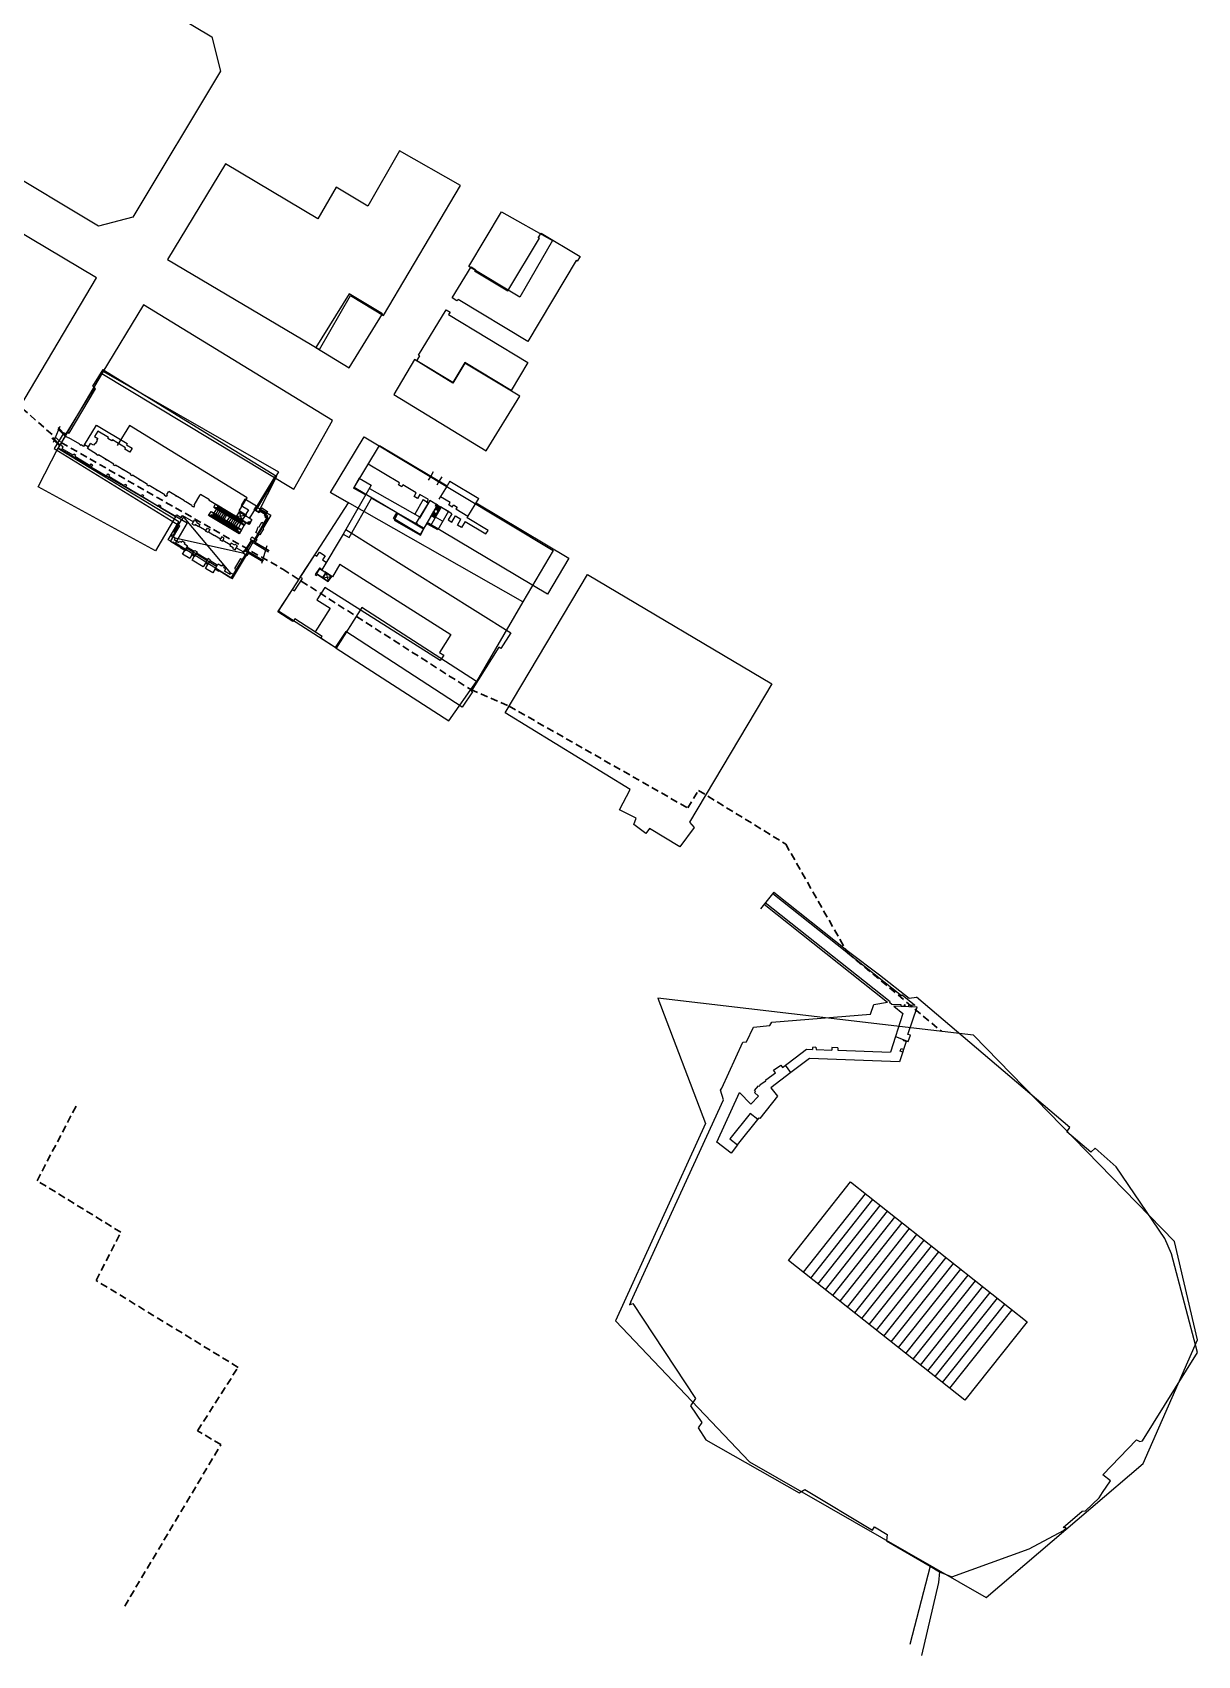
# Model space of a CAD drawing. Header units: inches. Extents: x 2320 to 12644, y -1199 to 8127.
# Drawn here: x 10094 to 12644, y 2143 to 5697 of the extents above; entities that cross this region are included whole.
import ezdxf

# ---------------------------------------------------------------- set-up
doc = ezdxf.new("R2010")
doc.units = ezdxf.units.IN
doc.header["$LTSCALE"] = 32
doc.header["$MEASUREMENT"] = 0
doc.linetypes.add('DASHED', pattern=[0.75, 0.5, -0.25])
for name, color, linetype in [('Buildings', 1, 'Continuous'), ('Floor Plan', 4, 'Continuous'), ('Underground', 3, 'Continuous')]:
    doc.layers.add(name, color=color, linetype=linetype)
doc.layers.add('Pathways', color=30, linetype='DASHED', lineweight=30)

msp = doc.modelspace()

# ---------------------------------------------------------------- linework, layer by layer
at = {"layer": 'Buildings'}
for p, q in [((10182.8, 5869.8), (10486.2, 5688)), ((10486.2, 5688), (10505, 5612.8)), ((10505, 5612.8), (10313.2, 5293.1)), ((10238, 5273), (9934.5, 5456.1)), ((10897.5, 5438.5), (10827.8, 5317.3)), ((11030.4, 5362), (10897.5, 5438.5)), ((10516.3, 5409.7), (10389.7, 5200.3)), ((10718.2, 5289.3), (10516.3, 5409.7)), ((10758.3, 5358.3), (10718.2, 5289.3)), ((10827.8, 5317.3), (10758.3, 5358.3)), ((10862.4, 5077.4), (11030.4, 5362)), ((11049.2, 5185.2), (11120.7, 5304.3)), ((11120.7, 5304.3), (11232.3, 5241.7)), ((10234.2, 5160.2), (10016.2, 5289.6)), ((10313.2, 5293.1), (10238, 5273)), ((11134.5, 5131.3), (11203.4, 5246.7)), ((11232.3, 5241.7), (11160.8, 5117.5)), ((11200.9, 5247.9), (11207.2, 5258)), ((11203.4, 5246.7), (11200.9, 5247.9)), ((11207.2, 5258), (11292.5, 5206.5)), ((10389.7, 5200.3), (10721.9, 5003.4)), ((11283.7, 5197.8), (11178.4, 5021)), ((11286.2, 5196.5), (11283.7, 5197.8)), ((11292.5, 5206.5), (11286.2, 5196.5)), ((9996, 4758.9), (10234.2, 5160.2)), ((11012.8, 5116.3), (11054.2, 5184)), ((11160.8, 5117.5), (11049.2, 5185.2)), ((11054.2, 5184), (11064.2, 5177.7)), ((11064.2, 5177.7), (11061.7, 5175.2)), ((11061.7, 5175.2), (11134.5, 5131.3)), ((10787.2, 5125), (10714.4, 5007.2)), ((10721.9, 5003.4), (10789.7, 5121.3)), ((10859.9, 5081.2), (10787.2, 5125)), ((10789.7, 5121.3), (10862.4, 5077.4)), ((10337, 5101.2), (10245.5, 4950.8)), ((10750.8, 4847.9), (10337, 5101.2)), ((10938.9, 4990.9), (10999, 5089.9)), ((10999, 5089.9), (11007.8, 5084.9)), ((11007.8, 5084.9), (11004.1, 5079.9)), ((11022.9, 5110), (11012.8, 5116.3)), ((11025.4, 5112.5), (11022.9, 5110)), ((11178.4, 5021), (11025.4, 5112.5)), ((10787.2, 4963.3), (10859.9, 5081.2)), ((11004.1, 5079.9), (11178.4, 4974.6)), ((10714.4, 5007.2), (10787.2, 4963.3)), ((10930.1, 4980.9), (10885, 4904.4)), ((11014.1, 4929.4), (10930.1, 4980.9)), ((10935.1, 4978.3), (10941.4, 4989.6)), ((11014.1, 4930.7), (10935.1, 4978.3)), ((10941.4, 4989.6), (10938.9, 4990.9)), ((10245.5, 4950.8), (10150.2, 4787.8)), ((10245.5, 4950.8), (10666.2, 4697.5)), ((11040.4, 4974.6), (11014.1, 4930.7)), ((11040.4, 4973.3), (11014.1, 4929.4)), ((11142, 4913.1), (11040.4, 4974.6)), ((11160.8, 4900.6), (11040.4, 4973.3)), ((11178.4, 4974.6), (11142, 4913.1)), ((10885, 4904.4), (11086.8, 4781.5)), ((11086.8, 4781.5), (11160.8, 4900.6)), ((10666.2, 4697.5), (10750.8, 4847.9)), ((10745.8, 4690), (10819.8, 4811.6)), ((10819.8, 4811.6), (11233.5, 4563.3)), ((10106.3, 4702.5), (10150.2, 4787.8)), ((10150.2, 4787.8), (10432.3, 4623.5)), ((10363.2, 4562.2), (10106.3, 4702.5)), ((10590.3, 4649.8), (10626.7, 4721.3)), ((10632.5, 4430.4), (10785.8, 4667.2)), ((11167.1, 4450.5), (10745.8, 4690)), ((10407.7, 4637.8), (10363.2, 4562.2)), ((10432.3, 4623.5), (10407.2, 4579.6)), ((10531.4, 4501.9), (10609.1, 4638.5)), ((10609.1, 4638.5), (10590.3, 4649.8)), ((10407.2, 4579.6), (10531.4, 4501.9)), ((11233.5, 4563.3), (11167.1, 4450.5)), ((11128.2, 4207.2), (11308.8, 4510.7)), ((11308.8, 4510.7), (11712.5, 4271.2)), ((11167.1, 4450.5), (11065.5, 4276.2)), ((10758.3, 4348.9), (10632.5, 4430.4)), ((10814.7, 4437.9), (10758.3, 4348.9)), ((11065.5, 4276.2), (10814.7, 4437.9)), ((10758.3, 4348.9), (11005.3, 4189.7)), ((11005.3, 4189.7), (11065.5, 4276.2)), ((11712.5, 4271.2), (11531.9, 3967.7)), ((11402, 4039.9), (11128.2, 4207.2)), ((11379, 3995.3), (11402, 4039.9)), ((11415.3, 3976.5), (11379, 3995.3)), ((11410.3, 3962.7), (11415.3, 3976.5)), ((11436.4, 3943.4), (11410.3, 3962.7)), ((11444.2, 3953.9), (11436.4, 3943.4)), ((11510.6, 3913.8), (11444.2, 3953.9)), ((11542, 3956.5), (11510.6, 3913.8)), ((11531.9, 3967.7), (11542, 3956.5)), ((11463, 3582.8), (11567, 3308.2)), ((12153.9, 3501.3), (11463, 3582.8)), ((12594, 3049.9), (12153.9, 3501.3)), ((11567, 3308.2), (11370.2, 2875.6)), ((12644.1, 2834.2), (12594, 3049.9)), ((11370.2, 2875.6), (11663.6, 2567.2)), ((12525, 2563.4), (12644.1, 2834.2)), ((11663.6, 2567.2), (12181.4, 2270)), ((12181.4, 2270), (12525, 2563.4))]:
    msp.add_line(p, q, dxfattribs=at)
at = {"layer": 'Floor Plan'}
for p, q in [((10227.8, 4919.1), (10249.2, 4955)), ((10249.2, 4955), (10632.1, 4735.5)), ((10173.9, 4819.6), (10231.7, 4916.7)), ((10231.7, 4916.7), (10227.8, 4919.1)), ((10153.7, 4834.7), (10139.2, 4799.8)), ((10207.8, 4794.4), (10233.7, 4837.5)), ((10233.7, 4837.5), (10300.9, 4797.1)), ((10136.3, 4809), (10152.7, 4792.4)), ((10138, 4810.7), (10154, 4794.6)), ((10170.2, 4821.8), (10149, 4786.2)), ((10149.3, 4829.6), (10165.3, 4813.5)), ((10149.8, 4832.2), (10166.4, 4815.4)), ((10168.1, 4811.2), (10165, 4813)), ((10168.4, 4811.8), (10168.1, 4811.2)), ((10173, 4809), (10168.4, 4811.8)), ((10170.2, 4821.8), (10173.9, 4819.6)), ((10173.6, 4810), (10173, 4809)), ((10197.1, 4795.9), (10173.6, 4810)), ((10236.9, 4824.1), (10229.8, 4812.3)), ((10229.8, 4812.3), (10236.5, 4808.3)), ((10235.3, 4803.8), (10231.2, 4796.9)), ((10236.5, 4808.3), (10234.2, 4804.5)), ((10234.2, 4804.5), (10235.3, 4803.8)), ((10260.1, 4810.1), (10236.9, 4824.1)), ((10259, 4808.2), (10260.1, 4810.1)), ((10267.6, 4803.1), (10259, 4808.2)), ((10268.7, 4805), (10267.6, 4803.1)), ((10297.5, 4787.8), (10268.7, 4805)), ((10414, 4625.8), (10149, 4786.2)), ((10158.6, 4792.3), (10154.2, 4795)), ((10157.9, 4791.1), (10158.6, 4792.3)), ((10161.1, 4789), (10157.9, 4791.1)), ((10159, 4785.8), (10161.1, 4789)), ((10182.5, 4771.7), (10159, 4785.8)), ((10182.5, 4771.7), (10184.4, 4774.9)), ((10184.4, 4774.9), (10188, 4772.6)), ((10188, 4772.6), (10186.2, 4769.7)), ((10186.2, 4769.7), (10220, 4749.4)), ((10196.5, 4795), (10197.1, 4795.9)), ((10200, 4792.9), (10196.5, 4795)), ((10200.7, 4794.1), (10200, 4792.9)), ((10205.8, 4791), (10200.7, 4794.1)), ((10207.8, 4794.4), (10205.8, 4791)), ((10216.1, 4789.4), (10207.8, 4794.4)), ((10214.1, 4786.1), (10221, 4797.6)), ((10234.2, 4774), (10214.1, 4786.1)), ((10227.6, 4793.6), (10221, 4797.6)), ((10230, 4797.6), (10227.6, 4793.6)), ((10231.2, 4796.9), (10230, 4797.6)), ((10233.6, 4773.1), (10234.2, 4774)), ((10237.2, 4770.9), (10233.6, 4773.1)), ((10238.1, 4772.4), (10237.2, 4770.9)), ((10271.5, 4752.2), (10238.1, 4772.4)), ((10253.2, 4762.7), (10253.5, 4763.2)), ((10295.9, 4785.2), (10297.5, 4787.8)), ((10306.8, 4778.6), (10295.9, 4785.2)), ((10300.9, 4797.1), (10299.3, 4794.4)), ((10299.3, 4794.4), (10311.9, 4786.9)), ((10311.9, 4786.9), (10306.8, 4778.6)), ((10798.1, 4700.9), (10853.1, 4793.2)), ((10853.1, 4793.2), (11001.4, 4704.9)), ((10220, 4749.4), (10221.9, 4752.6)), ((10225, 4750.8), (10221, 4744.1)), ((10221, 4744.1), (10254.6, 4723.9)), ((10221.9, 4752.6), (10225, 4750.8)), ((10256.4, 4760.8), (10253.2, 4762.7)), ((10254.6, 4723.9), (10258.8, 4730.9)), ((10256.6, 4761.2), (10256.4, 4760.8)), ((10258.8, 4730.9), (10262.3, 4728.8)), ((10262.3, 4728.8), (10260.6, 4725.9)), ((10270.7, 4750.9), (10271.5, 4752.2)), ((10274.4, 4748.7), (10270.7, 4750.9)), ((10275.3, 4750.1), (10274.4, 4748.7)), ((10308.8, 4729.9), (10275.3, 4750.1)), ((10290.3, 4740.5), (10290.6, 4741)), ((10293.5, 4738.6), (10290.3, 4740.5)), ((10293.7, 4739), (10293.5, 4738.6)), ((10308, 4728.5), (10308.8, 4729.9)), ((10311.6, 4726.4), (10308, 4728.5)), ((10312.4, 4727.8), (10311.6, 4726.4)), ((10345.9, 4707.7), (10312.4, 4727.8)), ((10632.1, 4735.5), (10585.6, 4658.1)), ((10897.4, 4711.2), (10828.6, 4752.2)), ((10971.2, 4735.4), (10965.7, 4726.1)), ((10260.6, 4725.9), (10294.3, 4705.6)), ((10294.3, 4705.6), (10296.1, 4708.5)), ((10296.1, 4708.5), (10299.6, 4706.4)), ((10299.6, 4706.4), (10297.7, 4703.3)), ((10297.7, 4703.3), (10331.5, 4682.9)), ((10327.4, 4718.2), (10327.7, 4718.7)), ((10330.6, 4716.3), (10327.4, 4718.2)), ((10330.8, 4716.7), (10330.6, 4716.3)), ((10345, 4706.2), (10345.9, 4707.7)), ((10348.6, 4704), (10345, 4706.2)), ((10349.4, 4705.4), (10348.6, 4704)), ((10383.5, 4684.9), (10349.4, 4705.4)), ((10365.1, 4695.4), (10365.3, 4695.9)), ((10368.2, 4693.5), (10365.1, 4695.4)), ((10368.5, 4693.9), (10368.2, 4693.5)), ((10392.6, 4692), (10391.8, 4690.5)), ((10426.5, 4671.6), (10392.6, 4692)), ((10891.4, 4645.4), (10798.1, 4700.9)), ((10894.8, 4706.9), (10897.4, 4711.2)), ((10902, 4702.6), (10894.8, 4706.9)), ((10904.3, 4706.4), (10902, 4702.6)), ((10933.6, 4688.9), (10904.3, 4706.4)), ((10965.7, 4726.1), (10960.2, 4716.9)), ((10984.1, 4715.2), (10978.6, 4705.9)), ((11001.4, 4704.9), (10983.6, 4675.1)), ((10989.6, 4724.4), (10984.1, 4715.2)), ((11007.1, 4714.5), (11001.4, 4704.9)), ((11007.1, 4714.5), (11070.5, 4676.7)), ((10331.5, 4682.9), (10333.3, 4685.9)), ((10333.3, 4685.9), (10336.7, 4683.9)), ((10336.7, 4683.9), (10334.9, 4680.9)), ((10334.9, 4680.9), (10369.1, 4660.3)), ((10369.1, 4660.3), (10370.8, 4663.2)), ((10370.8, 4663.2), (10374.4, 4661)), ((10374.4, 4661), (10372.7, 4658.1)), ((10372.7, 4658.1), (10407.1, 4637.4)), ((10382.7, 4683.5), (10383.5, 4684.9)), ((10386.6, 4681.1), (10382.7, 4683.5)), ((10388.7, 4684.8), (10386.6, 4681.1)), ((10390.6, 4691.2), (10387.3, 4685.7)), ((10387.3, 4685.7), (10388.7, 4684.8)), ((10391.8, 4690.5), (10390.6, 4691.2)), ((10407.7, 4682.2), (10408, 4682.7)), ((10410.9, 4680.3), (10407.7, 4682.2)), ((10411.1, 4680.7), (10410.9, 4680.3)), ((10426.3, 4671.1), (10426.5, 4671.6)), ((10429.4, 4669.2), (10426.3, 4671.1)), ((10429.7, 4669.6), (10429.4, 4669.2)), ((10442.9, 4661.6), (10429.7, 4669.6)), ((10442.2, 4660.5), (10442.9, 4661.6)), ((10446.1, 4658.2), (10442.2, 4660.5)), ((10448.2, 4661.6), (10446.1, 4658.2)), ((10460, 4684.7), (10446.7, 4662.5)), ((10446.7, 4662.5), (10448.2, 4661.6)), ((10461, 4684.1), (10460, 4684.7)), ((10461.9, 4685.5), (10461, 4684.1)), ((10481.5, 4673.7), (10461.9, 4685.5)), ((10480.8, 4672.5), (10481.5, 4673.7)), ((10552.8, 4629.1), (10480.8, 4672.5)), ((10490.5, 4658.2), (10494.2, 4664.4)), ((10490.5, 4658.2), (10557, 4618.1)), ((10494.5, 4656.9), (10494, 4656)), ((10556.1, 4619.8), (10494.5, 4656.9)), ((10497.7, 4662.3), (10497.2, 4661.4)), ((10558.8, 4624.4), (10497.2, 4661.4)), ((10497.4, 4655.1), (10500.1, 4659.7)), ((10559.3, 4625.2), (10497.7, 4662.3)), ((10499.3, 4654), (10502.1, 4658.5)), ((10501.2, 4652.8), (10504, 4657.4)), ((10558.3, 4675.1), (10550.3, 4661.7)), ((10550.3, 4661.7), (10566.5, 4651.9)), ((10583.9, 4659.7), (10558.3, 4675.1)), ((10579.4, 4652.2), (10583.9, 4659.7)), ((10585.6, 4658.1), (10615.6, 4640)), ((10745.8, 4690), (10785.9, 4667.4)), ((10929.2, 4681.5), (10933.6, 4688.9)), ((10936.7, 4677.1), (10929.2, 4681.5)), ((10959.6, 4666.8), (10932.3, 4621)), ((10941.7, 4685.4), (10936.7, 4677.1)), ((10960.5, 4674.3), (10941.7, 4685.4)), ((10957, 4668.4), (10960.5, 4674.3)), ((10959.6, 4666.8), (10957, 4668.4)), ((10979.1, 4659.5), (10958.1, 4624.2)), ((10986.6, 4658.8), (10973.1, 4636)), ((10977.3, 4664.4), (10975.6, 4661.6)), ((10975.6, 4661.6), (10979.1, 4659.5)), ((10980, 4662.8), (10977.3, 4664.4)), ((10977.5, 4656.8), (10983.4, 4653.3)), ((10978.3, 4658.2), (10984.2, 4654.7)), ((10979.1, 4659.5), (10980.8, 4662.3)), ((10979.1, 4659.5), (10985, 4656)), ((10979.9, 4660.9), (10985.8, 4657.4)), ((10980, 4662.8), (10980.8, 4662.3)), ((11012.1, 4643.6), (10986.6, 4658.8)), ((11008.1, 4668), (10986.9, 4680.7)), ((11004.9, 4662.7), (11008.1, 4668)), ((11012.5, 4658.1), (11004.9, 4662.7)), ((11012.5, 4658.1), (11015.4, 4662.9)), ((11015.4, 4662.9), (11023.3, 4658.2)), ((11023.3, 4658.2), (11020.5, 4653.4)), ((11047.1, 4637.5), (11070.5, 4676.7)), ((11064.8, 4667.1), (11268, 4546.1)), ((10390.8, 4586.5), (10414, 4625.8)), ((10418.7, 4628.6), (10403, 4602.6)), ((10407.1, 4637.4), (10409.6, 4641.4)), ((10409.6, 4641.4), (10419.5, 4635.5)), ((10419.7, 4628), (10418.7, 4628.6)), ((10419.5, 4635.5), (10422.1, 4639.9)), ((10419.5, 4635.5), (10422.9, 4633.4)), ((10422.9, 4633.4), (10419.7, 4628)), ((10422.1, 4639.9), (10446, 4625.6)), ((10528, 4513.5), (10422.1, 4639.9)), ((10443.1, 4620.8), (10448.4, 4629.6)), ((10448.4, 4629.6), (10453.5, 4626.6)), ((10453.5, 4626.6), (10452.5, 4624.8)), ((10452.5, 4624.8), (10460.3, 4620.1)), ((10479.3, 4639.7), (10484.6, 4648.5)), ((10545.9, 4599.6), (10479.3, 4639.7)), ((10480.4, 4641.4), (10546.9, 4601.4)), ((10484.9, 4641), (10484.4, 4640.1)), ((10484.4, 4640.1), (10546, 4603.1)), ((10484.6, 4648.5), (10551.2, 4608.4)), ((10546.5, 4603.9), (10484.9, 4641)), ((10488.1, 4646.3), (10487.6, 4645.5)), ((10549.2, 4608.5), (10487.6, 4645.5)), ((10487.8, 4639.2), (10490.6, 4643.8)), ((10549.7, 4609.3), (10488.1, 4646.3)), ((10489.7, 4638), (10492.5, 4642.6)), ((10491.3, 4644.4), (10497.2, 4654.1)), ((10491.7, 4636.9), (10494.4, 4641.4)), ((10493.6, 4635.7), (10496.4, 4640.3)), ((10494, 4656), (10555.6, 4619)), ((10495.2, 4642.1), (10501, 4651.8)), ((10495.5, 4634.5), (10498.3, 4639.1)), ((10497.5, 4633.4), (10500.2, 4638)), ((10499.1, 4639.8), (10504.9, 4649.5)), ((10499.4, 4632.2), (10502.1, 4636.8)), ((10501.3, 4631.1), (10504.1, 4635.6)), ((10502.7, 4637.6), (10508.5, 4647.3)), ((10503.2, 4651.6), (10505.9, 4656.2)), ((10503.3, 4629.9), (10506, 4634.5)), ((10505.1, 4650.5), (10507.9, 4655)), ((10505.2, 4628.7), (10507.9, 4633.3)), ((10506.5, 4635.3), (10512.4, 4645)), ((10507, 4649.3), (10509.8, 4653.9)), ((10507.1, 4627.6), (10509.9, 4632.1)), ((10509, 4648.1), (10511.7, 4652.7)), ((10509.1, 4626.4), (10511.8, 4631)), ((10510.4, 4633), (10516.2, 4642.7)), ((10510.9, 4647), (10513.7, 4651.6)), ((10511, 4625.3), (10513.7, 4629.8)), ((10512.8, 4645.8), (10515.6, 4650.4)), ((10512.9, 4624.1), (10515.7, 4628.7)), ((10513.7, 4631), (10519.5, 4640.7)), ((10514.8, 4644.7), (10517.5, 4649.2)), ((10514.8, 4622.9), (10517.6, 4627.5)), ((10516.7, 4643.5), (10519.4, 4648.1)), ((10516.8, 4621.8), (10519.5, 4626.3)), ((10518.6, 4642.3), (10521.4, 4646.9)), ((10518.7, 4620.6), (10521.5, 4625.2)), ((10520.3, 4627), (10526.1, 4636.7)), ((10520.6, 4641.2), (10523.3, 4645.7)), ((10520.6, 4619.4), (10523.4, 4624)), ((10522.5, 4640), (10525.2, 4644.6)), ((10522.6, 4618.3), (10525.3, 4622.9)), ((10524.2, 4624.7), (10530, 4634.4)), ((10524.4, 4638.8), (10527.2, 4643.4)), ((10524.5, 4617.1), (10527.3, 4621.7)), ((10526.4, 4637.7), (10529.1, 4642.3)), ((10528.1, 4622.3), (10533.9, 4632)), ((10528.3, 4636.5), (10531, 4641.1)), ((10530.2, 4635.4), (10533, 4639.9)), ((10531.7, 4620.1), (10537.5, 4629.8)), ((10532.1, 4634.2), (10534.9, 4638.8)), ((10534.1, 4633), (10536.8, 4637.6)), ((10535.5, 4617.8), (10541.4, 4627.5)), ((10536, 4631.9), (10538.8, 4636.4)), ((10537.9, 4630.7), (10540.7, 4635.3)), ((10539.3, 4615.5), (10545.2, 4625.2)), ((10539.9, 4629.6), (10542.6, 4634.1)), ((10541.8, 4628.4), (10544.6, 4633)), ((10543.7, 4627.2), (10546.5, 4631.8)), ((10544.4, 4612.5), (10550.2, 4622.2)), ((10545.7, 4626.1), (10548.4, 4630.6)), ((10547.6, 4624.9), (10550.3, 4629.5)), ((10549.5, 4623.7), (10552.3, 4628.3)), ((10551.5, 4622.6), (10554.2, 4627.2)), ((10566.5, 4651.9), (10552.8, 4629.1)), ((10552.8, 4629.1), (10560.7, 4624.3)), ((10560.7, 4624.3), (10557, 4618.1)), ((10559.3, 4625.2), (10558.8, 4624.4)), ((10565.2, 4623.2), (10567.2, 4626.7)), ((10569, 4621), (10565.2, 4623.2)), ((10567.2, 4626.7), (10569, 4625.6)), ((10569, 4625.6), (10571, 4624.5)), ((10571, 4624.5), (10569, 4621)), ((10590.1, 4645.7), (10579.4, 4652.2)), ((10589.8, 4615), (10595.7, 4624.8)), ((10592.8, 4650.3), (10590.1, 4645.7)), ((10604.6, 4643.2), (10592.8, 4650.3)), ((10595.7, 4624.8), (10601.6, 4621.3)), ((10615.6, 4640), (10598.3, 4611.2)), ((10601.6, 4621.3), (10608.4, 4632.5)), ((10601.9, 4638.7), (10604.6, 4643.2)), ((10603.9, 4637.5), (10601.9, 4638.7)), ((10602.9, 4635.8), (10603.9, 4637.5)), ((10608.4, 4632.5), (10602.9, 4635.8)), ((10883.9, 4632.7), (10891.4, 4645.4)), ((10942.4, 4597.9), (10883.9, 4632.7)), ((10891.4, 4645.4), (10949.9, 4610.5)), ((10958.1, 4624.2), (10942.4, 4597.9)), ((11221.1, 4467.5), (10958.1, 4624.2)), ((10973.1, 4636), (10967.2, 4639.5)), ((10975.9, 4654.1), (10981.7, 4650.6)), ((10976.7, 4655.4), (10982.5, 4652)), ((11012.1, 4643.6), (11003.9, 4629.8)), ((11003.9, 4629.8), (11011.8, 4625.1)), ((11011.8, 4625.1), (11020, 4638.9)), ((11020, 4638.9), (11031.8, 4631.9)), ((11047.1, 4637.5), (11020.5, 4653.4)), ((11023.9, 4618.5), (11031.8, 4631.9)), ((11040.7, 4626.6), (11032.7, 4613.3)), ((11040.7, 4626.6), (11086.5, 4599.3)), ((11045.3, 4634.4), (11047.1, 4637.5)), ((11091.2, 4607.1), (11045.3, 4634.4)), ((10400.7, 4580.2), (10390.8, 4586.5)), ((10399.7, 4597), (10398, 4594.1)), ((10398, 4594.1), (10400.9, 4592.4)), ((10401.1, 4596.1), (10399.7, 4597)), ((10400.9, 4592.4), (10401.5, 4593.4)), ((10404.5, 4601.7), (10401.1, 4596.1)), ((10401.5, 4593.4), (10405.8, 4590.8)), ((10403, 4602.6), (10404.5, 4601.7)), ((10405.8, 4590.8), (10403.7, 4587.2)), ((10403.7, 4587.2), (10414.3, 4580.8)), ((10405.8, 4590.8), (10553.7, 4557.9)), ((10448.5, 4617.6), (10443.1, 4620.8)), ((10449.7, 4619.6), (10448.5, 4617.6)), ((10457.2, 4615.1), (10449.7, 4619.6)), ((10460.3, 4620.1), (10457.2, 4615.1)), ((10479.2, 4603.7), (10492.1, 4595.7)), ((10505.1, 4588), (10492.1, 4595.7)), ((10526.4, 4616), (10529.2, 4620.5)), ((10528.4, 4614.8), (10531.1, 4619.4)), ((10530.3, 4613.6), (10533, 4618.2)), ((10532.2, 4612.5), (10535, 4617)), ((10534.2, 4611.3), (10536.9, 4615.9)), ((10536.1, 4610.1), (10538.8, 4614.7)), ((10538, 4609), (10540.8, 4613.6)), ((10540, 4607.8), (10542.7, 4612.4)), ((10541.9, 4606.7), (10544.6, 4611.2)), ((10551.2, 4608.4), (10545.9, 4599.6)), ((10546.5, 4603.9), (10546, 4603.1)), ((10549.7, 4609.3), (10549.2, 4608.5)), ((10557, 4618.1), (10551.2, 4608.4)), ((10556.1, 4619.8), (10555.6, 4619)), ((10571, 4587.4), (10574.3, 4592.9)), ((10581.6, 4581), (10571, 4587.4)), ((10571, 4587.4), (10574.6, 4585.2)), ((10574.3, 4592.9), (10581.3, 4588.7)), ((10581.3, 4588.7), (10587.9, 4599.7)), ((10584.9, 4586.7), (10581.6, 4581)), ((10589.3, 4598.9), (10582.7, 4588)), ((10582.7, 4588), (10584.9, 4586.7)), ((10582.9, 4602.7), (10586.5, 4608.9)), ((10587.9, 4599.7), (10582.9, 4602.7)), ((10585.3, 4609.6), (10588.9, 4615.5)), ((10586.5, 4608.9), (10585.3, 4609.6)), ((10588.9, 4615.5), (10589.8, 4615)), ((10591.6, 4597.5), (10589.3, 4598.9)), ((10599.4, 4610.6), (10591.6, 4597.5)), ((10598.3, 4611.2), (10599.4, 4610.6)), ((11032.7, 4613.3), (11023.9, 4618.5)), ((11086.5, 4599.3), (11091.2, 4607.1)), ((10401.2, 4581), (10400.7, 4580.2)), ((10419.9, 4569), (10401.2, 4581)), ((10414.3, 4580.8), (10415.9, 4583.6)), ((10415.9, 4583.6), (10420, 4581.1)), ((10419, 4567.6), (10419.9, 4569)), ((10427, 4562.9), (10419, 4567.6)), ((10420, 4581.1), (10421.6, 4583.8)), ((10421.6, 4583.8), (10427.1, 4580.5)), ((10422.3, 4555.1), (10427, 4562.9)), ((10438.1, 4545.5), (10422.3, 4555.1)), ((10427.1, 4580.5), (10425.5, 4578)), ((10425.5, 4578), (10433.3, 4573.3)), ((10431.7, 4570.8), (10427, 4562.9)), ((10433.3, 4573.3), (10431.7, 4570.8)), ((10431.7, 4570.8), (10447.6, 4561.3)), ((10442.7, 4553.1), (10438.1, 4545.5)), ((10442.7, 4553.1), (10447.6, 4561.3)), ((10447.9, 4550), (10442.7, 4553.1)), ((10443, 4541.8), (10447.9, 4550)), ((10447.6, 4561.3), (10448.9, 4563.3)), ((10452.5, 4557.7), (10447.9, 4550)), ((10448.9, 4563.3), (10454, 4560.2)), ((10454, 4560.2), (10452.5, 4557.7)), ((10452.5, 4557.7), (10476.9, 4543)), ((10528.6, 4579.1), (10525.5, 4574)), ((10525.5, 4574), (10533, 4569.5)), ((10536.4, 4574.4), (10528.6, 4579.1)), ((10531.4, 4501.9), (10562.5, 4552.6)), ((10533, 4569.5), (10531.8, 4567.5)), ((10531.8, 4567.5), (10537.2, 4564.2)), ((10537.4, 4576.1), (10536.4, 4574.4)), ((10537.2, 4564.2), (10542.5, 4573)), ((10542.5, 4573), (10537.4, 4576.1)), ((10555, 4560), (10540, 4569)), ((10560.2, 4554), (10553.5, 4543)), ((10557, 4563.3), (10553.7, 4557.9)), ((10553.7, 4557.9), (10560.2, 4554)), ((10567.1, 4557.3), (10557, 4563.3)), ((10574.6, 4585.2), (10560.2, 4561.4)), ((10560.2, 4554), (10563.9, 4551.8)), ((10561.6, 4563.6), (10599.2, 4541)), ((10563.9, 4551.8), (10567.1, 4557.3)), ((10567.1, 4557.3), (10597.8, 4538.8)), ((10573.1, 4582.8), (10610.6, 4560.2)), ((10581.6, 4581), (10612.1, 4562.7)), ((10606.8, 4573.5), (10595.2, 4534.2)), ((10467.5, 4527.1), (10443, 4541.8)), ((10472.4, 4535.3), (10467.5, 4527.1)), ((10477, 4542.9), (10472.4, 4535.3)), ((10472.4, 4535.3), (10477.6, 4532.1)), ((10472.6, 4523.8), (10477.6, 4532.1)), ((10488.5, 4514.3), (10472.6, 4523.8)), ((10478.5, 4545.5), (10477, 4542.9)), ((10477.6, 4532.1), (10482.5, 4540.3)), ((10483.7, 4542.4), (10478.5, 4545.5)), ((10482.5, 4540.3), (10483.7, 4542.4)), ((10498.4, 4530.7), (10482.5, 4540.3)), ((10493.6, 4522.8), (10488.5, 4514.3)), ((10498.4, 4530.7), (10493.6, 4522.8)), ((10493.6, 4522.8), (10501.5, 4518)), ((10499.9, 4533.3), (10498.4, 4530.7)), ((10507.6, 4528.6), (10499.9, 4533.3)), ((10501.5, 4518), (10502.3, 4519.4)), ((10502.3, 4519.4), (10521.7, 4508.5)), ((10509.1, 4531.1), (10507.6, 4528.6)), ((10514.6, 4527.8), (10509.1, 4531.1)), ((10513, 4525.2), (10514.6, 4527.8)), ((10517, 4522.7), (10513, 4525.2)), ((10514.1, 4517.9), (10517, 4522.7)), ((10526.3, 4510.6), (10514.1, 4517.9)), ((10540.3, 4521), (10533.7, 4510.1)), ((10549.4, 4545.5), (10536.2, 4523.5)), ((10536.2, 4523.5), (10540.3, 4521)), ((10540.3, 4521), (10539.9, 4520.3)), ((10549.4, 4545.5), (10553.5, 4543)), ((11268, 4546.1), (11221.1, 4467.5)), ((10521.7, 4508.5), (10521.2, 4507.7)), ((10521.2, 4507.7), (10531.4, 4501.9)), ((10528, 4513.5), (10526.3, 4510.6)), ((10533.7, 4510.1), (10528, 4513.5)), ((11716.5, 3814.6), (11687.5, 3778.1)), ((11714.3, 3811.8), (11996.3, 3588.4)), ((11716.5, 3814.6), (11880.1, 3684.9)), ((11695.5, 3788.1), (11965.8, 3573.9)), ((11971.2, 3574.8), (11698, 3791.3)), ((11880.1, 3684.9), (11948.1, 3633.8)), ((11948.1, 3633.8), (12013.1, 3582.3)), ((11928.6, 3547.9), (11935.7, 3568.5)), ((11935.7, 3568.5), (11965.8, 3573.9)), ((11969.9, 3573.1), (11971.2, 3574.8)), ((11975.1, 3568.9), (11969.9, 3573.1)), ((11995.6, 3568), (11975.1, 3568.9)), ((11979, 3565), (11999.1, 3549.1)), ((11995.5, 3564.4), (11979, 3565)), ((11995.5, 3564.4), (11995.6, 3568)), ((12002.8, 3564.1), (11995.5, 3564.4)), ((11996.3, 3588.4), (11997.3, 3589.7)), ((11997.3, 3589.7), (12024.8, 3567.9)), ((12002.8, 3564.1), (12002.9, 3567.7)), ((12004, 3564), (12002.8, 3564.1)), ((12004.2, 3567.7), (12002.9, 3567.7)), ((12004, 3564), (12004.2, 3567.7)), ((12012, 3563.7), (12004, 3564)), ((12010.1, 3503.3), (12030.6, 3563)), ((12012, 3563.7), (12012.1, 3567.3)), ((12030.6, 3563), (12012, 3563.7)), ((12024.8, 3566.8), (12012.1, 3567.3)), ((12013.1, 3582.3), (12029, 3585.1)), ((12024.8, 3567.9), (12024.8, 3566.8)), ((12364.7, 3299.6), (12029, 3585.1)), ((11657.1, 3486.9), (11671.9, 3519.4)), ((11671.9, 3519.4), (11707.9, 3522.7)), ((11707.9, 3522.7), (11712, 3530.1)), ((11712, 3530.1), (11928.6, 3547.9)), ((11999.1, 3549.1), (11972.1, 3464.5)), ((11602.5, 3385.4), (11648.5, 3486.2)), ((11648.5, 3486.2), (11657.1, 3486.9)), ((11982.9, 3498.3), (12010.5, 3487.8)), ((12006.4, 3487.6), (11991.8, 3443.5)), ((12000.8, 3489.5), (12001.4, 3491.2)), ((12006.4, 3487.6), (12000.8, 3489.5)), ((12015.6, 3501.3), (12010.1, 3503.3)), ((12010.5, 3487.8), (12015.6, 3501.3)), ((11735.7, 3430.5), (11788.3, 3470.7)), ((11794.5, 3450.6), (11754.2, 3419.8)), ((11788.3, 3470.7), (11801.6, 3470.3)), ((11991.8, 3443.5), (11794.5, 3450.6)), ((11808.9, 3475.2), (11801.2, 3474.5)), ((11801.2, 3474.5), (11801.6, 3470.3)), ((11808.9, 3475.2), (11809.3, 3470)), ((11809.3, 3470), (11843.6, 3468.9)), ((11843.8, 3474.5), (11843.6, 3468.9)), ((11856.7, 3474), (11843.8, 3474.5)), ((11856.7, 3474), (11856.5, 3468.4)), ((11856.5, 3468.4), (11972.1, 3464.5)), ((11993.4, 3466.2), (11995.5, 3472.6)), ((11998.7, 3464.5), (11993.4, 3466.2)), ((11995.5, 3472.6), (12000.8, 3470.8)), ((12000.8, 3470.8), (11998.7, 3464.5)), ((11699, 3403.9), (11720.2, 3419)), ((11754.2, 3419.8), (11710.2, 3386.3)), ((11716.2, 3424.6), (11731.9, 3435.8)), ((11720.2, 3419), (11716.2, 3424.6)), ((11731.9, 3435.8), (11735.7, 3430.5)), ((11754.2, 3419.8), (11742.2, 3435.5)), ((11599.7, 3381.3), (11602.5, 3385.4)), ((11606.6, 3359.8), (11599.7, 3381.3)), ((11674.3, 3380.5), (11682.9, 3390.7)), ((11676.6, 3378.5), (11674.3, 3380.5)), ((11674.3, 3375.7), (11676.6, 3378.5)), ((11682.9, 3390.7), (11684.3, 3389.5)), ((11684.3, 3389.5), (11686.9, 3391.9)), ((11686, 3392.8), (11697.4, 3400.9)), ((11686.9, 3391.9), (11686, 3392.8)), ((11697.4, 3400.9), (11698, 3400)), ((11698, 3400), (11699, 3400.7)), ((11698.5, 3401.4), (11700, 3402.5)), ((11699, 3400.7), (11698.5, 3401.4)), ((11700, 3402.5), (11699, 3403.9)), ((11710.2, 3386.3), (11724.4, 3367.8)), ((11403.6, 2917.5), (11606.6, 3359.8)), ((11592, 3267.5), (11641.5, 3375.7)), ((11641.5, 3375.7), (11666.5, 3350.6)), ((11666.5, 3350.6), (11683.2, 3368.2)), ((11683.2, 3368.2), (11674.3, 3375.7)), ((11724.4, 3367.8), (11685.8, 3319.1)), ((11664.6, 3330.1), (11620.6, 3274.5)), ((11637.3, 3261.2), (11684.2, 3320.3)), ((11681.4, 3316.8), (11664.6, 3330.1)), ((11685.8, 3319.1), (11684.2, 3320.3)), ((11620.6, 3274.5), (11637.3, 3261.2)), ((12357.7, 3290.2), (12364.7, 3299.6)), ((12410.2, 3245.6), (12357.7, 3290.2)), ((11622.9, 3243), (11592, 3267.5)), ((11637.3, 3261.2), (11622.9, 3243)), ((12420.4, 3254.3), (12410.2, 3245.6)), ((12466.1, 3213), (12420.4, 3254.3)), ((12572.8, 3056.4), (12466.1, 3213)), ((11781.4, 2982.3), (11917.5, 3154.1)), ((11797.4, 2969.6), (11933.5, 3141.4)), ((11813.4, 2956.9), (11949.5, 3128.7)), ((11829.5, 2944.2), (11965.6, 3116)), ((11845.5, 2931.5), (11981.6, 3103.3)), ((11861.5, 2918.8), (11997.6, 3090.6)), ((11877.6, 2906.1), (12013.6, 3077.9)), ((11893.6, 2893.4), (12029.7, 3065.2)), ((11909.6, 2880.7), (12045.7, 3052.5)), ((11925.6, 2868), (12061.7, 3039.8)), ((11941.7, 2855.3), (12077.8, 3027.1)), ((12587.3, 3022.4), (12572.8, 3056.4)), ((12644.1, 2806.4), (12587.3, 3022.4)), ((11957.7, 2842.6), (12093.8, 3014.4)), ((11973.7, 2829.9), (12109.8, 3001.7)), ((11989.7, 2817.2), (12125.8, 2989)), ((12005.8, 2804.5), (12141.9, 2976.3)), ((12021.8, 2791.8), (12157.9, 2963.6)), ((12037.8, 2779.1), (12173.9, 2950.9)), ((11403.6, 2917.5), (11400.7, 2911.2)), ((12053.8, 2766.4), (12189.9, 2938.2)), ((12069.9, 2753.7), (12206, 2925.5)), ((11400.7, 2911.2), (11407.7, 2913.7)), ((11407.7, 2913.7), (11545.1, 2706)), ((12085.9, 2741), (12222, 2912.8)), ((12101.9, 2728.3), (12238, 2900.1)), ((12523.5, 2613.2), (12644.1, 2806.4)), ((11545.1, 2706), (11534, 2689.9)), ((11534, 2689.9), (11558.8, 2653.3)), ((11558.8, 2653.3), (11551.1, 2641.5)), ((11551.1, 2641.5), (11567.8, 2615.1)), ((11567.8, 2615.1), (11772.1, 2499.6)), ((12437.1, 2538.7), (12510.3, 2615.2)), ((12510.3, 2615.2), (12517.7, 2611.4)), ((12517.7, 2611.4), (12523.5, 2613.2)), ((12435.8, 2500.2), (12453.6, 2525.7)), ((12453.6, 2525.7), (12437.1, 2538.7)), ((11772.1, 2499.6), (11784.7, 2506.5)), ((11784.7, 2506.5), (11932.9, 2417.4)), ((12398.7, 2459.6), (12429, 2488.1)), ((12429, 2488.1), (12435.8, 2500.2)), ((12350, 2423.5), (12391.8, 2459.4)), ((12391.8, 2459.4), (12398.7, 2459.6)), ((11932.9, 2417.4), (11937.1, 2424.5)), ((11937.1, 2424.5), (11964.7, 2407.9)), ((12356.7, 2422.7), (12350, 2423.5)), ((12350.9, 2416.7), (12356.7, 2422.7)), ((11964.7, 2407.9), (11963.3, 2394)), ((11963.3, 2394), (12058.6, 2338.8)), ((12275.5, 2376.8), (12350.9, 2416.7)), ((12106.2, 2315.3), (12275.5, 2376.8)), ((12058.6, 2338.8), (12014.4, 2167.3)), ((12058.6, 2338.8), (12079.6, 2326.6)), ((12079.6, 2326.6), (12077.1, 2302.7)), ((12079.6, 2326.6), (12106.2, 2315.3)), ((12077.1, 2302.7), (12040, 2143))]:
    msp.add_line(p, q, dxfattribs=at)
for points in [[(10458.2, 4616.6), (10473.7, 4607)], [(10526.4, 4575.5), (10510.7, 4584.8)]]:
    msp.add_lwpolyline(points, dxfattribs=at)
for points in [[(10482.3, 4608.7), (10478.2, 4602.1), (10472.7, 4605.4), (10476.9, 4612.2)], [(10508.1, 4593.1), (10504.2, 4586.4), (10509.7, 4583.2), (10513.7, 4590)], [(11884.5, 3180.2), (12271, 2874), (12134.9, 2702.2), (11748.5, 3008.4)]]:
    msp.add_lwpolyline(points, close=True, dxfattribs=at)
at = {"layer": 'Pathways'}
for points in [[(9326.4, 5186.5), (9633.6, 5009.7), (9646.1, 4974.6), (9862.2, 4848.4), (9975.9, 4770.2), (10052.4, 4890.6), (10156.9, 4799.3), (10641.7, 4521.9), (11053, 4258.2), (11137, 4222.1), (11528.2, 3999.1), (11551.7, 4037.4), (11742.6, 3920.1), (11878, 3681.9), (12083.6, 3510.1)], [(10295.6, 2251.2), (10506.3, 2604.8), (10455.1, 2635.3), (10543.9, 2774.1), (10232.9, 2964.6), (10286.9, 3070), (10103.8, 3182.8), (10189.1, 3345.8)]]:
    msp.add_lwpolyline(points, dxfattribs=at)
at = {"layer": 'Underground'}
for p, q in [((10247.7, 4959.4), (10225.4, 4923)), ((10247.7, 4959.4), (10628.3, 4725.8)), ((10229.5, 4920.5), (10166.9, 4818.4)), ((10225.4, 4923), (10229.5, 4920.5)), ((10306, 4836.5), (10279.2, 4792.9)), ((10563.6, 4678.4), (10306, 4836.5)), ((10162.7, 4821), (10141.3, 4786.1)), ((10166.9, 4818.4), (10162.7, 4821)), ((10141.3, 4786.1), (10416.7, 4617.1)), ((10570, 4634.9), (10626.5, 4726.9)), ((10628.3, 4725.8), (10582.7, 4651.4)), ((10835.4, 4706.3), (10774.1, 4598.5)), ((10808.8, 4721.4), (10796.4, 4699.7)), ((10823, 4684.6), (10796.4, 4699.7)), ((10808.8, 4721.4), (10835.4, 4706.3)), ((10831.2, 4699), (10942.6, 4635.7)), ((10546, 4649.6), (10563.6, 4678.4)), ((10785.8, 4667.3), (10745.8, 4690)), ((10786.9, 4591.2), (10835.8, 4677.3)), ((10835.8, 4677.3), (10951.5, 4611.6)), ((10948.7, 4674.5), (10930.5, 4642.6)), ((10963.3, 4672.3), (10941.3, 4633.4)), ((10948.7, 4674.5), (10960.7, 4667.7)), ((10980.5, 4662.5), (10963.3, 4672.3)), ((10965.2, 4635.6), (10980.5, 4662.5)), ((10988.7, 4657.9), (10965.4, 4616.8)), ((10980.5, 4662.5), (11004.1, 4649.1)), ((10540.2, 4637.3), (10546.7, 4647.7)), ((10540.2, 4637.3), (10558.6, 4640.4)), ((10552.2, 4630), (10540.2, 4637.3)), ((10562.6, 4639.4), (10546, 4649.6)), ((10546.7, 4647.7), (10558.6, 4640.4)), ((10552.2, 4630), (10546.7, 4647.7)), ((10554.7, 4634.1), (10552.2, 4630)), ((10552.8, 4629.1), (10555.5, 4633.6)), ((10567.4, 4620.2), (10552.8, 4629.1)), ((10555.5, 4633.6), (10554.7, 4634.1)), ((10555.5, 4633.6), (10558.6, 4638.6)), ((10558.6, 4640.4), (10557.8, 4639.1)), ((10557.8, 4639.1), (10558.6, 4638.6)), ((10558.6, 4638.6), (10559.4, 4639.9)), ((10559.4, 4639.9), (10561.9, 4638.4)), ((10561.9, 4638.4), (10562.6, 4639.4)), ((10561.9, 4638.4), (10568.2, 4634.6)), ((10574, 4631), (10567.4, 4620.2)), ((10568.2, 4634.6), (10568.8, 4635.6)), ((10568.2, 4634.6), (10574, 4631)), ((10570, 4634.9), (10568.8, 4635.6)), ((10609.9, 4634.7), (10577.4, 4581.8)), ((10582.7, 4651.4), (10589.9, 4647)), ((10589.9, 4647), (10595.5, 4656.1)), ((10595.5, 4656.1), (10608.6, 4648.1)), ((10608.6, 4648.1), (10603, 4638.9)), ((10603, 4638.9), (10609.9, 4634.7)), ((10893.7, 4644.4), (10885.2, 4629.6)), ((10885.2, 4629.6), (10943.1, 4596.8)), ((10935.7, 4623.6), (10934.4, 4621.3)), ((10951.5, 4611.6), (10957.2, 4621.5)), ((10980.8, 4608.1), (10957.2, 4621.5)), ((10967.4, 4639.5), (10975.6, 4634.8)), ((10968.1, 4640.7), (10976.3, 4636)), ((10968.8, 4641.9), (10977, 4637.2)), ((10969.4, 4643.1), (10977.7, 4638.4)), ((10970.1, 4644.3), (10978.4, 4639.6)), ((10970.8, 4645.5), (10975.3, 4643)), ((10971.5, 4646.7), (10974.9, 4644.8)), ((10975.3, 4644.2), (10971.6, 4649.6)), ((10972.2, 4647.9), (10973.1, 4647.4)), ((10974.8, 4644.9), (10975.3, 4644.2)), ((10975, 4642.4), (10975.6, 4643.7)), ((10976, 4643.1), (10975, 4642.4)), ((10975.3, 4644.2), (10976.3, 4645)), ((10975.5, 4644.4), (10975.9, 4644.2)), ((10976.3, 4645), (10975.6, 4643.7)), ((10975.6, 4642.8), (10976.6, 4642.2)), ((10978.8, 4639), (10976, 4643.1)), ((10976, 4643.1), (10976.4, 4642.5)), ((11004.1, 4649.1), (10980.8, 4608.1)), ((10395.6, 4582.8), (10416.7, 4617.1)), ((10774.1, 4598.5), (10726.9, 4520.9)), ((10774.1, 4598.5), (10786.9, 4591.2)), ((10780, 4608.9), (11140.7, 4382.5)), ((10943.1, 4596.8), (10951.5, 4611.6)), ((10429.4, 4562.1), (10395.6, 4582.8)), ((10432.6, 4567.3), (10429.4, 4562.1)), ((10496.8, 4527.8), (10432.6, 4567.3)), ((10560.2, 4554.6), (10528.2, 4502.4)), ((10572.2, 4585), (10555.3, 4557.6)), ((10555.3, 4557.6), (10560.2, 4554.6)), ((10577.4, 4581.8), (10572.2, 4585)), ((10679.9, 4504.4), (10712.1, 4553.8)), ((10712.1, 4553.8), (10716.6, 4550.9)), ((10716.6, 4550.9), (10721.9, 4559)), ((10721.9, 4559), (10734.3, 4551)), ((10734.3, 4551), (10729, 4542.7)), ((10494.1, 4523.4), (10496.8, 4527.8)), ((10528.2, 4502.4), (10494.1, 4523.4)), ((10722, 4524.2), (10712.6, 4510.1)), ((10722.3, 4523), (10715.3, 4512.6)), ((10722.5, 4523.9), (10722, 4524.2)), ((10728, 4519.2), (10722.3, 4523)), ((10726.9, 4520.9), (10722.5, 4523.9)), ((10728.4, 4519.9), (10726.9, 4520.9)), ((10728.4, 4519.9), (10728, 4519.2)), ((10733.6, 4515.4), (10728, 4519.2)), ((10729, 4542.7), (10737, 4537.5)), ((10734.1, 4516.1), (10733.6, 4515.4)), ((10735.9, 4513.9), (10733.6, 4515.4)), ((10750.5, 4505.1), (10734.1, 4516.1)), ((10766.7, 4532.7), (10750.5, 4505.1)), ((10766.7, 4532.7), (11009.4, 4379.2)), ((10667.1, 4474.7), (10684.5, 4501.4)), ((10684.5, 4501.4), (10679.9, 4504.4)), ((10712.6, 4510.1), (10715.8, 4508)), ((10715.3, 4512.6), (10729.1, 4503.8)), ((10715.8, 4508), (10717.4, 4510.3)), ((10733.5, 4481.7), (10716.5, 4454.8)), ((10717.4, 4510.3), (10741.2, 4495)), ((10729.1, 4503.8), (10735.9, 4513.9)), ((10729.8, 4503.3), (10736.6, 4513.4)), ((10729.8, 4503.3), (10747.6, 4506)), ((10729.8, 4503.3), (10741, 4496.1)), ((10986.3, 4321.8), (10733.5, 4481.7)), ((10747.6, 4506), (10736.6, 4513.4)), ((10736.6, 4513.4), (10741, 4496.1)), ((10741, 4496.1), (10747.6, 4506)), ((10741.2, 4495), (10748.8, 4506.2)), ((10631, 4428.7), (10662.8, 4477.5)), ((10662.8, 4477.5), (10667.1, 4474.7)), ((10716.5, 4454.8), (10745.1, 4436.7)), ((10664, 4407.2), (10631, 4428.7)), ((10668.1, 4413.5), (10664, 4407.2)), ((10727.9, 4374.7), (10668.1, 4413.5)), ((10745.1, 4436.7), (10712.3, 4384.8)), ((10725.3, 4370.6), (10727.9, 4374.7)), ((10779.5, 4385.5), (10756.6, 4350.2)), ((11034.2, 4219.9), (10779.5, 4385.5)), ((11009.4, 4379.2), (10984.4, 4339.6)), ((11140.7, 4382.5), (11119.3, 4348.5)), ((10756.6, 4350.2), (10725.3, 4370.6)), ((10984.4, 4339.6), (10993.9, 4333.7)), ((11114.7, 4351.4), (11054.2, 4255.1)), ((11119.3, 4348.5), (11114.7, 4351.4)), ((10993.9, 4333.7), (10986.3, 4321.8)), ((11057.1, 4253.3), (11034.2, 4219.9)), ((11054.2, 4255.1), (11057.1, 4253.3))]:
    msp.add_line(p, q, dxfattribs=at)
msp.add_lwpolyline([(10991.5, 4626.9), (10976.1, 4635.6)], dxfattribs=at)

doc.saveas('drawing.dxf')
